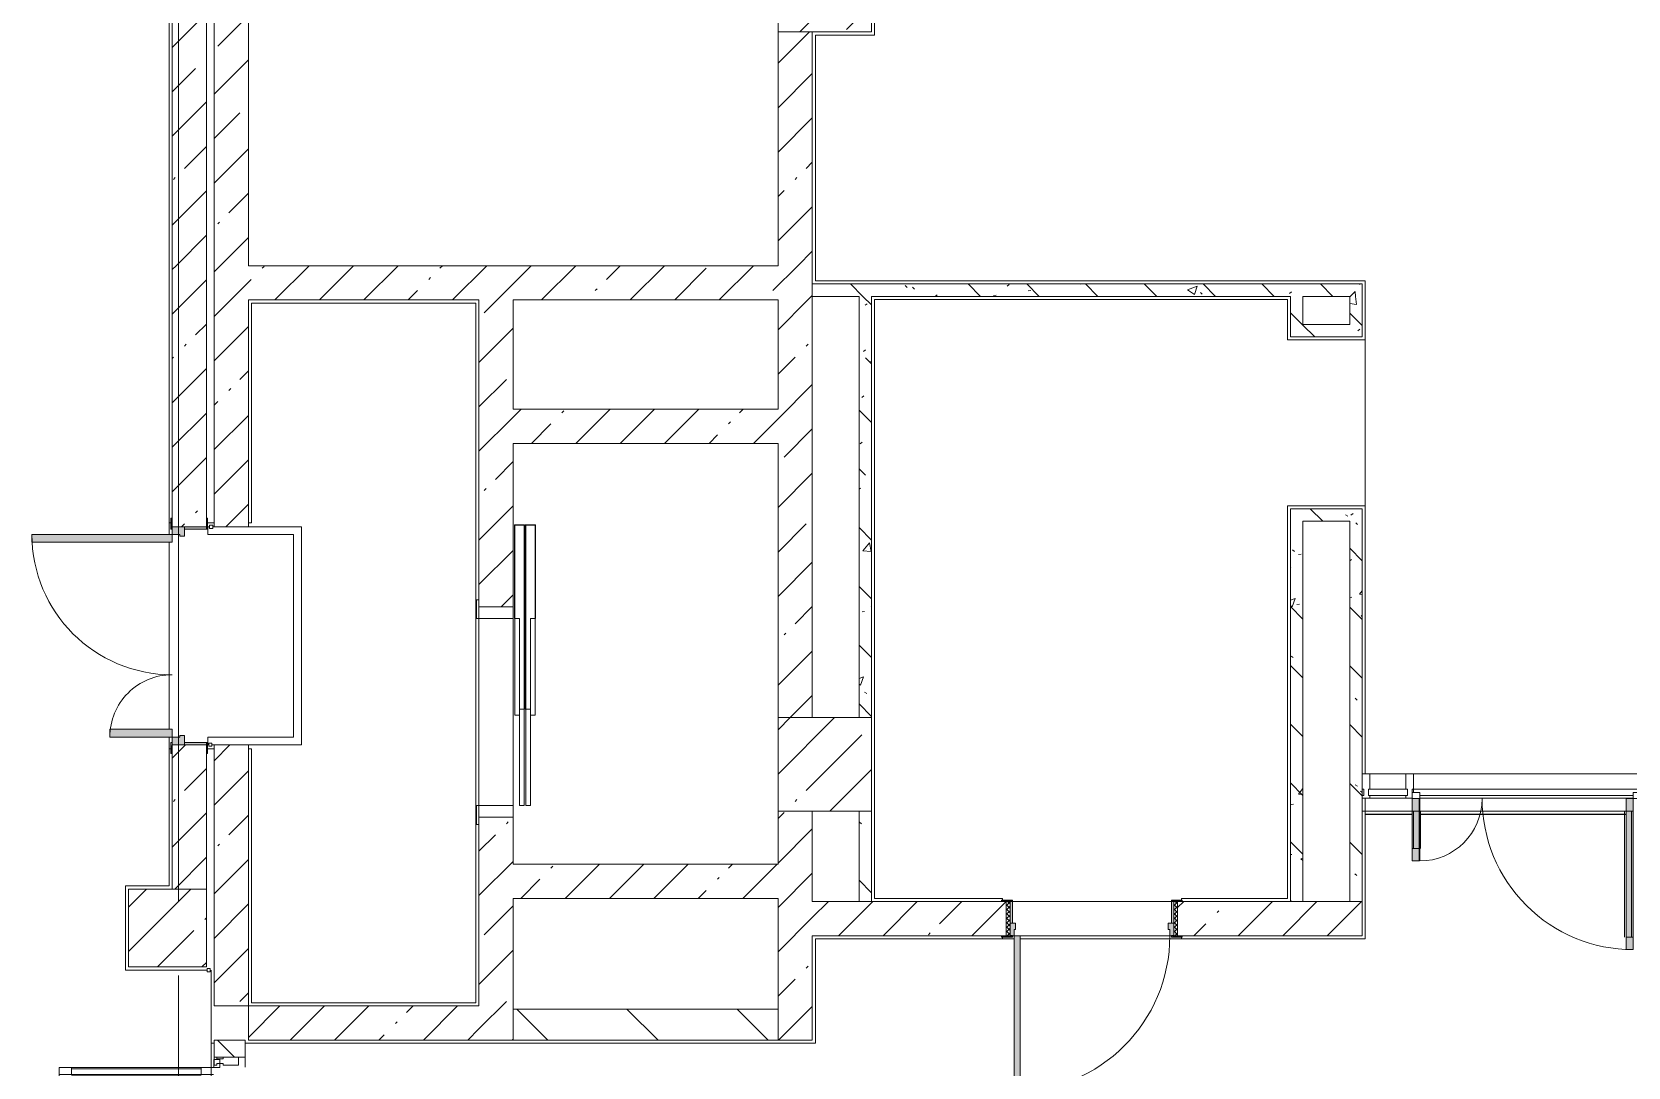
# Model space of a CAD drawing. Header units: millimetres. Extents: x 81711 to 274967, y -8553 to 29000.
# Drawn here: x 185327 to 195574, y 10057 to 16700 of the extents above; entities that cross this region are included whole.
import ezdxf

# ---------------------------------------------------------------- set-up
doc = ezdxf.new("R2010")
doc.units = ezdxf.units.MM
doc.linetypes.add('Осевая', pattern=[3175, 635, -476.25, 1587.5, -476.25])
for name, color, linetype, lineweight, true_color in [('A-DETL-GENF-2', 7, 'Continuous', 5, 0xaaaaaa), ('A-DETL-GENF-3', 7, 'Continuous', 5, 0xe2e2e2), ('A-DOOR-5', 7, 'Continuous', 5, 0xe2e2e2), ('A-DOOR-6', 7, 'Continuous', 5, 0xaaaaaa), ('A-DOOR-FRAM-3', 7, 'Continuous', 5, 0xe2e2e2), ('A-DOOR-FRAM-4', 7, 'Continuous', 5, 0xaaaaaa), ('A-FLOR-2', 7, 'Continuous', 5, 0xaaaaaa), ('I-WALL-29', 7, 'Continuous', 5, 0x787878)]:
    doc.layers.add(name, color=color, linetype=linetype, lineweight=lineweight, true_color=true_color)
for name, color, linetype, lineweight in [('A-GLAZ-CURT-2', 7, 'Continuous', 5), ('A-GLAZ-CWMG-2', 7, 'Continuous', 5), ('A-WALL', 7, 'Continuous', 9), ('A-WALL-10', 7, 'Continuous', 5), ('I-WALL-27', 7, 'Continuous', 5), ('S-COLS-1', 7, 'Continuous', 5), ('S-STRS-MBND-1', 7, 'Continuous', 5), ('Оси', 7, 'Continuous', 9), ('Оси-2', 7, 'Осевая', 9)]:
    doc.layers.add(name, color=color, linetype=linetype, lineweight=lineweight)
pattern_1 = [(45, (147956.67, 0), (-285.123, 285.123), []), (45, (148241.8, 0), (-285.123, 285.123), [504.031, -100.806, 16.764, -84.042])]
pattern_2 = [(135, (147956.67, 0), (-377.171, -377.171), [533.4, -88.9, 17.78, -88.9]), (135, (147956.67, 376.94), (-377.171, -377.171), []), (50, (147956.67, 0), (637.6445, -55.7866), [66.675, -733.425]), (355, (147956.7, 0), (-123.349, 668.699), [53.34, -586.74]), (100.451, (148009.8, -4.65), (514.299, 612.908), [56.665, -623.315]), (46.184, (147956.7, 177.8), (948.776, -147.15), [100.012, -1100.137]), (96.636, (148035.7, 165.5), (830.909, 865.997), [84.998, -934.973]), (351.184, (147956.7, 177.8), (830.918, 865.988), [80.01, -880.11]), (21, (148045.57, 133.35), (530.6506, -357.928), [66.675, -733.425]), (326, (148045.6, 133.35), (216.308, 644.6585), [53.34, -586.74]), (71.451, (148089.8, 103.5), (746.9596, 286.724), [56.665, -623.315]), (37.5, (147956.67, 0), (10.8105, 295.9426), [16.764, -562.864, 16.764, -578.866, -588.962]), (37.5, (147956.67, 0), (10.8105, 295.9426), [-1175.258, 16.764, -572.198]), (7.5, (147956.67, 0), (233.8692, 350.6318), [16.764, -322.834, 16.764, -549.529, -224.472]), (7.5, (147956.67, 0), (233.8692, 350.6318), [-905.891, 16.764, -207.708]), (327.5, (147758.43, 0), (474.5678, -20.0513), [16.764, -205.486, 16.764, -676.656, -920.115]), (327.5, (147758.43, 0), (474.5678, -20.0513), [-915.67, 16.764, -903.351]), (317.5, (147669.53, 0), (518.452, 88.9934), [16.764, -272.161, 16.764, -443.738, -653.415]), (317.5, (147669.53, 0), (518.452, 88.9934), [-749.427, 16.764, -636.651])]
pattern_3 = [(135, (147956.67, 0), (-353.5534, -353.5534), [])]

# ---------------------------------------------------------------- blocks, each defined once
blk = doc.blocks.new('BSC_Колонна _Прямоугольная - 600х600-V101-1_5_3_птичка')
at = {"layer": 'S-COLS-1'}
h = blk.add_hatch(dxfattribs=at)
h.set_pattern_fill('FP_118', color=256, style=0, pattern_type=2)
h.set_pattern_definition([(45, (-42460, -17000), (-285.123, 285.123), []), (45, (-42174.88, -17000), (-285.123, 285.123), [504.031, -100.806, 16.764, -84.042])])
h.paths.add_polyline_path([(-60, -300), (300, -300), (300, 300), (-300, 300), (-300, -300)])
for p, q in [((300, 300), (-300, 300)), ((-300, 300), (-300, -300)), ((300, -300), (300, 300)), ((-300, -300), (300, -300))]:
    blk.add_line(p, q, dxfattribs=at)
blk = doc.blocks.new('110_Дверь_СКБ_1Ст_Внутренняя1 - Д-11 1100x2100h_кладовые _все__ коридор _между помещениями блока столовой__ моечные _все_-32089417-1_5_3_птичка')
at = {"layer": 'A-DOOR-5'}
h = blk.add_hatch(color=256, dxfattribs=at)
h.paths.add_polyline_path([(522.5, 110), (512.5, 110), (512.5, 70), (502.5, 70), (502.5, 30), (537.5, 30), (537.5, 110)])
h.paths.add_polyline_path([(-497.5, 110), (-512.5, 110), (-512.5, 30), (-477.5, 30), (-477.5, 70), (-487.5, 70), (-487.5, 110)])
at = {"layer": 'A-DOOR-6'}
h = blk.add_hatch(dxfattribs=at)
h.set_pattern_fill('FP_131', color=256, style=0, pattern_type=2)
h.set_pattern_definition([(135, (1751.41, 174.685), (-14.14214, -14.14214), []), (225, (1751.41, 174.685), (14.14214, -14.14214), [])])
h.paths.add_polyline_path([(537.5, 110), (537.5, -110), (562.5, -110), (562.5, 110)])
at = {"layer": 'A-DOOR-FRAM-3'}
for points in [[(512.5, 1110), (472.5, 1110), (472.5, 110), (512.5, 110), (512.5, 1030.8)], [(-537.5, 118), (-567.5, 118), (-562.5, 110), (-497.5, 115.3), (-497.5, 118), (-517.5, 118)], [(562.5, 118), (522.5, 118), (522.5, 110), (592.5, 110), (587.5, 118)], [(-512.5, 30), (-512.5, -110), (-497.5, -110), (-497.5, 30)], [(522.5, 30), (522.5, -110), (537.5, -110), (537.5, 30)], [(-567.5, -110), (-562.5, -118), (-497.5, -118), (-497.5, -110), (-562.5, -110)], [(537.5, -110), (522.5, -115.3), (522.5, -118), (592.5, -118), (587.5, -110), (562.5, -110)]]:
    blk.add_hatch(color=256, dxfattribs=at).paths.add_polyline_path(points)
at = {"layer": 'A-DOOR-FRAM-4'}
h = blk.add_hatch(dxfattribs=at)
h.set_pattern_fill('FP_132', color=256, style=0, pattern_type=2)
h.set_pattern_definition([(45, (-371.384, 174.685), (-14.1421, 14.1421), []), (135, (-371.384, 174.685), (-14.1421, -14.1421), [])])
h.paths.add_polyline_path([(-512.5, 110), (-537.5, 110), (-537.5, -110), (-512.5, -110), (-512.5, 16)])
at = {"layer": 'A-DOOR-6'}
for p, q in [((512.5, 1110), (472.5, 1110)), ((472.5, 1110), (472.5, 110)), ((512.5, 110), (512.5, 1110)), ((472.5, 110), (512.5, 110))]:
    blk.add_line(p, q, dxfattribs=at)
blk.add_arc((512.5, 110), 1000, 90, 180, dxfattribs=at)
at = {"layer": 'A-DOOR-FRAM-4'}
for p, q in [((-497.5, 118), (-567.5, 118)), ((-567.5, 118), (-567.5, 110)), ((-567.5, 110), (-497.5, 110)), ((-512.5, 110), (-537.5, 110)), ((-537.5, 110), (-537.5, -110)), ((-487.5, 110), (-512.5, 110)), ((-512.5, 110), (-512.5, 30)), ((-512.5, -110), (-512.5, 110)), ((-497.5, 110), (-512.5, 110)), ((-512.5, 110), (-512.5, 109)), ((-512.5, 109), (-497.5, 109)), ((-497.5, 110), (-497.5, 118)), ((-497.5, 109), (-497.5, 110)), ((-487.5, 70), (-487.5, 110)), ((512.5, 110), (512.5, 70)), ((537.5, 110), (512.5, 110)), ((592.5, 118), (522.5, 118)), ((522.5, 118), (522.5, 110)), ((537.5, 110), (522.5, 110)), ((522.5, 110), (522.5, 109)), ((522.5, 110), (592.5, 110)), ((522.5, 109), (537.5, 109)), ((537.5, 30), (537.5, 110)), ((562.5, 110), (537.5, 110)), ((537.5, 110), (537.5, -110)), ((537.5, 109), (537.5, 110)), ((562.5, -110), (562.5, 110)), ((592.5, 110), (592.5, 118)), ((-512.5, 30), (-477.5, 30)), ((-497.5, 30), (-512.5, 30)), ((-512.5, 30), (-512.5, -110)), ((-497.5, -110), (-497.5, 30)), ((-477.5, 70), (-487.5, 70)), ((-477.5, 30), (-477.5, 70)), ((512.5, 70), (502.5, 70)), ((502.5, 70), (502.5, 30)), ((502.5, 30), (537.5, 30)), ((537.5, 30), (522.5, 30)), ((522.5, 30), (522.5, -110)), ((537.5, -110), (537.5, 30)), ((-497.5, -110), (-567.5, -110)), ((-567.5, -110), (-567.5, -118)), ((-567.5, -118), (-497.5, -118)), ((-537.5, -110), (-512.5, -110)), ((-512.5, -110), (-497.5, -110)), ((-497.5, -118), (-497.5, -110)), ((522.5, -110), (537.5, -110)), ((592.5, -110), (522.5, -110)), ((522.5, -110), (522.5, -118)), ((522.5, -118), (592.5, -118)), ((537.5, -110), (562.5, -110)), ((592.5, -118), (592.5, -110))]:
    blk.add_line(p, q, dxfattribs=at)
blk = doc.blocks.new('Дверь_Витражная_остекление_ - ДВН_ДАО_Главный вход_1800 в свету 5-32258809-1_5_3_птичка')
at = {"layer": 'A-DETL-GENF-2'}
for p, q in [((-993, -1013), (-993, -21)), ((-993, -21), (-993, -1013)), ((-993, -100), (-948, -100)), ((-983, -933), (-983, -100)), ((-948, -1013), (-948, -21)), ((-948, -1013), (-948, -21)), ((-939, -933), (-939, -100)), ((989, -933), (989, -100)), ((998, -1013), (998, -20)), ((998, -20), (998, -1013)), ((1043, -100), (998, -100)), ((1033, -933), (1033, -100)), ((1043, -1013), (1043, -20)), ((1043, -1013), (1043, -20)), ((-993, -933), (-948, -933)), ((-993, -1013), (-948, -1013)), ((-993, -1013), (-948, -1013)), ((1043, -933), (998, -933)), ((1043, -1013), (998, -1013)), ((998, -1013), (1043, -1013))]:
    blk.add_line(p, q, dxfattribs=at)
at = {"layer": 'A-DOOR-6'}
for p, q in [((-1043, 20), (-993, 20)), ((-1043, -20), (-1043, 20)), ((-993, 20), (-993, -20)), ((993, 20), (1043, 20)), ((993, -20), (993, 20)), ((1043, 20), (1043, -20)), ((-993, -20), (-1043, -20)), ((-993, -1013), (-993, -21)), ((1043, -20), (993, -20)), ((993, -1013), (993, -21))]:
    blk.add_line(p, q, dxfattribs=at)
for centre, start, end in [((-993, -20), 270, 0), ((993, -20), 180, 270)]:
    blk.add_arc(centre, 993, start, end, dxfattribs=at)
blk = doc.blocks.new('110_Дверь_СКБ_2Ст - Д-2 1450x2100h_Лестничная клетка EIS60-31891763-1_5_3_птичка')
at = {"layer": 'A-DOOR-5'}
for points in [[(612.5, 1010), (612.5, 110), (662.5, 110), (662.5, 1010)], [(-637.5, 110), (-587.5, 110), (-587.5, 510), (-637.5, 510), (-637.5, 130)], [(697.5, -110), (712.5, -110), (712.5, 30), (697.5, 30)]]:
    blk.add_hatch(color=256, dxfattribs=at).paths.add_polyline_path(points)
h = blk.add_hatch(color=256, dxfattribs=at)
h.paths.add_polyline_path([(-687.5, 110), (-687.5, 30), (-627.5, 30), (-627.5, 60), (-637.5, 60), (-637.5, 110), (-657.8, 110)])
h.paths.add_polyline_path([(652.5, 60), (652.5, 30), (712.5, 30), (712.5, 110), (662.5, 110), (662.5, 60)])
at = {"layer": 'A-DOOR-FRAM-3'}
for points in [[(-742.5, 118), (-742.5, 110), (-672.5, 115.4), (-672.5, 118), (-712.5, 118)], [(697.5, 110), (767.5, 110), (767.5, 118), (697.5, 118)], [(-687.5, -110), (-672.5, -110), (-672.5, 30), (-687.5, 30)], [(-742.5, -118), (-672.5, -118), (-672.5, -110), (-742.5, -110)], [(697.5, -110), (697.5, -118), (767.5, -118), (767.5, -110), (712.5, -110)]]:
    blk.add_hatch(color=256, dxfattribs=at).paths.add_polyline_path(points)
at = {"layer": 'A-DOOR-6'}
for p, q in [((662.5, 1010), (612.5, 1010)), ((612.5, 1010), (612.5, 110)), ((662.5, 110), (662.5, 1010)), ((-637.5, 510), (-637.5, 110)), ((-587.5, 510), (-637.5, 510)), ((-587.5, 110), (-587.5, 510)), ((-637.5, 110), (-587.5, 110)), ((612.5, 110), (662.5, 110))]:
    blk.add_line(p, q, dxfattribs=at)
for centre, radius, start, end in [((662.5, 110), 900, 90, 180), ((-637.5, 110), 400, 360, 90)]:
    blk.add_arc(centre, radius, start, end, dxfattribs=at)
at = {"layer": 'A-DOOR-FRAM-4'}
for p, q in [((-672.5, 118), (-742.5, 118)), ((-742.5, 118), (-742.5, 110)), ((-742.5, 110), (-672.5, 110)), ((-637.5, 110), (-687.5, 110)), ((-687.5, 110), (-687.5, 30)), ((-672.5, 110), (-672.5, 118)), ((-637.5, 60), (-637.5, 110)), ((662.5, 110), (662.5, 60)), ((712.5, 110), (662.5, 110)), ((767.5, 118), (697.5, 118)), ((697.5, 118), (697.5, 110)), ((697.5, 110), (767.5, 110)), ((712.5, 30), (712.5, 110)), ((767.5, 110), (767.5, 118)), ((-687.5, 30), (-627.5, 30)), ((-672.5, 30), (-687.5, 30)), ((-687.5, 30), (-687.5, -110)), ((-672.5, -110), (-672.5, 30)), ((-627.5, 60), (-637.5, 60)), ((-627.5, 30), (-627.5, 60)), ((662.5, 60), (652.5, 60)), ((652.5, 60), (652.5, 30)), ((652.5, 30), (712.5, 30)), ((712.5, 30), (697.5, 30)), ((697.5, 30), (697.5, -110)), ((712.5, -110), (712.5, 30)), ((-672.5, -110), (-742.5, -110)), ((-742.5, -110), (-742.5, -118)), ((-742.5, -118), (-672.5, -118)), ((-687.5, -110), (-672.5, -110)), ((-672.5, -118), (-672.5, -110)), ((697.5, -110), (712.5, -110)), ((767.5, -110), (697.5, -110)), ((697.5, -110), (697.5, -118)), ((697.5, -118), (767.5, -118)), ((767.5, -118), (767.5, -110))]:
    blk.add_line(p, q, dxfattribs=at)
blk = doc.blocks.new('BSC_Колонна _Прямоугольная - 500х500-V201-1_5_3_птичка')
at = {"layer": 'S-COLS-1'}
h = blk.add_hatch(dxfattribs=at)
h.set_pattern_fill('FP_187', color=256, style=0, pattern_type=2)
h.set_pattern_definition([(45, (-38240, -10950), (-285.123, 285.123), []), (45, (-37954.88, -10950), (-285.123, 285.123), [504.031, -100.806, 16.764, -84.042])])
h.paths.add_polyline_path([(-250, -250), (250, -250), (250, 250), (-250, 250), (-250, -70)])
for p, q in [((250, 250), (-250, 250)), ((-250, 250), (-250, -250)), ((250, -250), (250, 250)), ((-250, -250), (250, -250))]:
    blk.add_line(p, q, dxfattribs=at)
blk = doc.blocks.new('DOR_Дверь лифта - 1350х2050h-V207-1_5_3_птичка')
at = {"layer": 'A-DOOR-6'}
for p, q in [((-600, 125), (-720, 125)), ((-720, 125), (-720, 110)), ((-720, 110), (-600, 110)), ((-675, 110), (-675, -110)), ((-600, 110), (-675, 110)), ((-600, 110), (-600, 125)), ((600, 110), (-600, 110)), ((-600, 110), (-600, -110)), ((720, 125), (600, 125)), ((600, 125), (600, 110)), ((600, -110), (600, 110)), ((675, 110), (600, 110)), ((600, 110), (720, 110)), ((675, -110), (675, 110)), ((720, 110), (720, 125)), ((-675, -110), (-600, -110)), ((-600, -110), (600, -110)), ((-600, -150), (-600, -180)), ((20, -150), (-600, -150)), ((-600, -180), (20, -180)), ((-600, -190), (-600, -220)), ((20, -190), (-600, -190)), ((-20, -120), (-20, -150)), ((600, -120), (-20, -120)), ((-20, -150), (600, -150)), ((20, -180), (20, -150)), ((20, -220), (20, -190)), ((600, -110), (675, -110)), ((600, -150), (600, -120)), ((-600, -220), (20, -220)), ((-20, -220), (-20, -250)), ((600, -220), (-20, -220)), ((-20, -250), (600, -250)), ((600, -250), (600, -220))]:
    blk.add_line(p, q, dxfattribs=at)
at = {"layer": 'A-DOOR-FRAM-4'}
for p, q in [((1200, -180), (20, -180)), ((20, -180), (20, -183)), ((20, -183), (1203, -183)), ((1203, -187), (20, -187)), ((20, -187), (20, -190)), ((20, -190), (1200, -190)), ((600, -117), (600, -120)), ((1203, -117), (600, -117)), ((600, -120), (1200, -120)), ((1200, -120), (1200, -180)), ((1200, -190), (1200, -250)), ((1203, -183), (1203, -117)), ((1203, -253), (1203, -187)), ((600, -250), (600, -253)), ((1200, -250), (600, -250)), ((600, -253), (1203, -253))]:
    blk.add_line(p, q, dxfattribs=at)
blk = doc.blocks.new('Прямоугольный импост - Импост структурный с накладкой - 160мм Темный-32469899-1_5_3_птичка')
at = {"layer": 'A-GLAZ-CWMG-2'}
for p, q in [((0, 17), (-50, 17)), ((-50, 17), (-50, 0)), ((-50, 0), (-40, 0)), ((-40, 0), (-40, -40)), ((-10, -40), (-10, 0)), ((-10, 0), (0, 0)), ((0, 0), (0, 17)), ((-40, -40), (-50, -40)), ((-50, -40), (-50, -140)), ((0, -40), (-10, -40)), ((0, -140), (0, -40)), ((-50, -140), (0, -140))]:
    blk.add_line(p, q, dxfattribs=at)
blk = doc.blocks.new('Прямоугольный импост - Импост структурный с накладкой - 160мм Темный-32467808-1_5_3_птичка')
at = {"layer": 'A-GLAZ-CWMG-2'}
for p, q in [((-50, 40), (-50, 140)), ((-50, 140), (0, 140)), ((0, 140), (0, 40)), ((-40, 40), (-50, 40)), ((-50, -17), (-50, 0)), ((-50, 0), (-40, 0)), ((-40, 0), (-40, 40)), ((-10, 40), (-10, 0)), ((0, 40), (-10, 40)), ((-10, 0), (0, 0)), ((0, 0), (0, -17)), ((0, -17), (-50, -17))]:
    blk.add_line(p, q, dxfattribs=at)
blk = doc.blocks.new('Системная панель - Стекло - 40мм-32785804-1_5_3_птичка')
at = {"layer": 'A-GLAZ-CURT-2'}
for p, q in [((125, 0), (-125, 0)), ((-125, 0), (-125, -40)), ((125, -40), (125, 0)), ((-125, -40), (125, -40))]:
    blk.add_line(p, q, dxfattribs=at)
blk = doc.blocks.new('Дверь_Витражная_остекление_ - В-9-32786634-1_5_3_птичка')
at = {"layer": 'A-DETL-GENF-3'}
for points in [[(-639.5, 989), (-684.5, 989), (-684.5, 20), (-639.5, 20), (-639.5, 920)], [(689.5, 420), (689.5, 20), (734.5, 20), (734.5, 420)]]:
    blk.add_hatch(color=256, dxfattribs=at).paths.add_polyline_path(points)
at = {"layer": 'A-DETL-GENF-2'}
for p, q in [((-684.5, 989), (-639.5, 989)), ((-684.5, 989), (-684.5, 20)), ((-639.5, 989), (-684.5, 989)), ((-684.5, 989), (-684.5, 20)), ((-639.5, 989), (-639.5, 20)), ((-639.5, 20), (-639.5, 989)), ((-684.5, 909), (-639.5, 909)), ((-674.5, 909), (-674.5, 100)), ((-630.5, 909), (-630.5, 100)), ((734.5, 420), (689.5, 420)), ((689.5, 420), (689.5, 20)), ((734.5, 420), (689.5, 420)), ((689.5, 420), (689.5, 20)), ((734.5, 420), (734.5, 20)), ((734.5, 20), (734.5, 420)), ((680.5, 340), (680.5, 100)), ((734.5, 340), (689.5, 340)), ((724.5, 340), (724.5, 100)), ((-684.5, 100), (-639.5, 100)), ((-639.5, 20), (-684.5, 20)), ((-684.5, 20), (-639.5, 20)), ((734.5, 100), (689.5, 100))]:
    blk.add_line(p, q, dxfattribs=at)
at = {"layer": 'A-DOOR-6'}
for p, q in [((-684.5, 989), (-684.5, 20)), ((684.5, 420), (684.5, 20)), ((-684.5, 20), (-734.5, 20)), ((-734.5, 20), (-734.5, -20)), ((-684.5, -20), (-684.5, 20)), ((734.5, 20), (684.5, 20)), ((684.5, 20), (684.5, -20)), ((734.5, -20), (734.5, 20)), ((-734.5, -20), (-684.5, -20)), ((684.5, -20), (734.5, -20))]:
    blk.add_line(p, q, dxfattribs=at)
for centre, radius, start, end in [((-684.5, 20), 969, 360, 90), ((684.5, 20), 400, 90, 180)]:
    blk.add_arc(centre, radius, start, end, dxfattribs=at)
blk = doc.blocks.new('Прямоугольный импост - Импост структурный с накладкой - 160мм Темный-32786259-1_5_3_птичка')
at = {"layer": 'A-GLAZ-CWMG-2'}
for p, q in [((46240, 11940), (47689, 11940)), ((46240, 11820), (46240, 11840)), ((46240, 11840), (47689, 11840)), ((46280, 11800), (47649, 11800)), ((47689, 11840), (47689, 11820)), ((46280, 11783), (47649, 11783))]:
    blk.add_line(p, q, dxfattribs=at)
blk = doc.blocks.new('Прямоугольный импост - Импост структурный с накладкой - 160мм Темный-32785802-1_5_3_птичка')
at = {"layer": 'A-GLAZ-CWMG-2'}
for p, q in [((45960, 11940), (46190, 11940)), ((45960, 11783), (46190, 11783))]:
    blk.add_line(p, q, dxfattribs=at)
blk = doc.blocks.new('Прямоугольный импост - Импост структурный с накладкой - 160мм Темный-V224-1_5_3_птичка')
at = {"layer": 'A-GLAZ-CWMG-2'}
for p, q in [((-25, 40), (-25, 140)), ((-25, 140), (25, 140)), ((25, 140), (25, 40)), ((-15, 40), (-25, 40)), ((-15, 20), (-15, 40)), ((15, 40), (15, 0)), ((25, 40), (15, 40)), ((15, 0), (25, 0)), ((25, 0), (25, -17)), ((25, -17), (-15, -17))]:
    blk.add_line(p, q, dxfattribs=at)

msp = doc.modelspace()

# ---------------------------------------------------------------- hatches: boundary and pattern name
at = {"layer": 'I-WALL-27'}
h = msp.add_hatch(dxfattribs=at)
h.set_pattern_fill('FP_74', color=256, style=0, pattern_type=2)
h.set_pattern_definition(pattern_1)
h.paths.add_polyline_path([(186446.7, 15200), (186446.7, 21575.3), (186226.7, 21575.3), (186226.7, 15200)])
h.paths.add_polyline_path([(186226.7, 22975.3), (186446.7, 22975.3), (186446.7, 23400), (186226.7, 23400), (186226.7, 23004)])
h = msp.add_hatch(dxfattribs=at)
h.set_pattern_fill('FP_74', color=256, style=0, pattern_type=2)
h.set_pattern_definition(pattern_1)
h.paths.add_polyline_path([(186716.7, 10450), (186714.6, 12125), (186496.7, 12125), (186496.7, 10450)])
h.paths.add_polyline_path([(186496.7, 13525), (186716.7, 13525), (186716.7, 21575.3), (186496.7, 21575.3), (186496.7, 15593.2)])
h.paths.add_polyline_path([(186716.7, 22975.3), (186716.7, 23420.3), (186496.7, 23420.3), (186496.7, 22975.3), (186666.7, 22975.3)])
h = msp.add_hatch(dxfattribs=at)
h.set_pattern_fill('FP_74', color=256, style=0, pattern_type=2)
h.set_pattern_definition(pattern_1)
h.paths.add_polyline_path([(190116.7, 15200), (190336.7, 15200), (190336.7, 16700), (190116.7, 16700), (190116.7, 15593.2)])
h = msp.add_hatch(dxfattribs=at)
h.set_pattern_fill('FP_74', color=256, style=0, pattern_type=2)
h.set_pattern_definition(pattern_1)
h.paths.add_polyline_path([(186392.8, 11200), (186446.7, 11200), (186446.7, 12125), (186226.7, 12125), (186226.7, 11200)])
h.paths.add_polyline_path([(186446.7, 13525), (186446.7, 15200), (186226.7, 15200), (186226.7, 13525), (186306.7, 13525)])
h = msp.add_hatch(dxfattribs=at)
h.set_pattern_fill('FP_74', color=256, style=0, pattern_type=2)
h.set_pattern_definition(pattern_1)
h.paths.add_polyline_path([(186716.7, 14980), (190336.7, 14980), (190336.7, 15200), (186716.7, 15200)])
h = msp.add_hatch(dxfattribs=at)
h.set_pattern_fill('FP_74', color=256, style=0, pattern_type=2)
h.set_pattern_definition(pattern_1)
h.paths.add_polyline_path([(188416.7, 14280), (188416.7, 14980), (188196.7, 14979.6), (188196.7, 14280)])
h = msp.add_hatch(dxfattribs=at)
h.set_pattern_fill('FP_74', color=256, style=0, pattern_type=2)
h.set_pattern_definition(pattern_1)
h.paths.add_polyline_path([(190336.7, 12300), (190336.7, 14980), (190116.7, 14980), (190116.7, 12300)])
h = msp.add_hatch(dxfattribs=at)
h.set_pattern_fill('FP_74', color=256, style=0, pattern_type=2)
h.set_pattern_definition(pattern_1)
h.paths.add_polyline_path([(188196.7, 10230), (188416.7, 10230), (188416.7, 11660), (188196.7, 11660), (188196.7, 10430)])
h.paths.add_polyline_path([(188196.7, 13010), (188416.7, 13010), (188416.7, 14280), (188196.7, 14280), (188196.7, 13293.6)])
h = msp.add_hatch(dxfattribs=at)
h.set_pattern_fill('FP_74', color=256, style=0, pattern_type=2)
h.set_pattern_definition(pattern_1)
h.paths.add_polyline_path([(189620.7, 14060), (190116.7, 14060), (190116.7, 14280), (188416.7, 14280), (188416.7, 14060), (188868.2, 14060)])
h = msp.add_hatch(dxfattribs=at)
h.set_pattern_fill('FP_74', color=256, style=0, pattern_type=2)
h.set_pattern_definition(pattern_1)
h.paths.add_polyline_path([(190116.7, 10230), (190336.7, 10230), (190336.7, 11700), (190116.7, 11700), (190116.7, 10430)])
h = msp.add_hatch(dxfattribs=at)
h.set_pattern_fill('FP_74', color=256, style=0, pattern_type=2)
h.set_pattern_definition(pattern_1)
h.paths.add_polyline_path([(190116.7, 11140), (190116.7, 11360), (188416.7, 11360), (188416.7, 11140), (189620.7, 11140)])
h = msp.add_hatch(dxfattribs=at)
h.set_pattern_fill('FP_74', color=256, style=0, pattern_type=2)
h.set_pattern_definition(pattern_1)
h.paths.add_polyline_path([(190336.7, 10900), (191581.7, 10900), (191581.7, 11120), (190336.7, 11120), (190336.7, 10994)])
h.paths.add_polyline_path([(193339.5, 10900), (193866.7, 10900), (193866.7, 11120), (192681.7, 11120), (192681.7, 10900), (192711.7, 10900)])
h = msp.add_hatch(dxfattribs=at)
h.set_pattern_fill('FP_74', color=256, style=0, pattern_type=2)
h.set_pattern_definition(pattern_1)
h.paths.add_polyline_path([(186716.7, 10230), (188196.7, 10230), (188196.7, 10450), (186716.7, 10450)])
h = msp.add_hatch(dxfattribs=at)
h.set_pattern_fill('FP_104', color=256, style=0, pattern_type=2)
h.set_pattern_definition(pattern_3)
h.paths.add_polyline_path([(190116.7, 10230), (190116.7, 10430), (188416.7, 10430), (188416.7, 10230), (189620.7, 10230)])
h = msp.add_hatch(dxfattribs=at)
h.set_pattern_fill('FP_104', color=256, style=0, pattern_type=2)
h.set_pattern_definition(pattern_3)
h.paths.add_polyline_path([(186696.7, 7900), (186696.7, 7990), (186496.7, 7990), (186496.7, 7900)])
h.paths.add_polyline_path([(186496.7, 10120), (186696.7, 10120), (186696.7, 10230), (186496.7, 10230), (186496.7, 10210)])
at = {"layer": 'I-WALL-29'}
h = msp.add_hatch(dxfattribs=at)
h.set_pattern_fill('FP_103', color=256, style=0, pattern_type=2)
h.set_pattern_definition(pattern_2)
h.paths.add_polyline_path([(193406.7, 15002.5), (193866.7, 15002.5), (193861.2, 15082.5), (190336.7, 15082.5), (190336.7, 15002.5), (193386.7, 15002.5)])
h = msp.add_hatch(dxfattribs=at)
h.set_pattern_fill('FP_103', color=256, style=0, pattern_type=2)
h.set_pattern_definition(pattern_2)
h.paths.add_polyline_path([(190716.7, 11120), (190716.7, 11700), (190636.7, 11700), (190636.7, 11120)])
h.paths.add_polyline_path([(190716.7, 12300), (190716.7, 15002.5), (190636.7, 15002.5), (190636.7, 12300)])
h = msp.add_hatch(dxfattribs=at)
h.set_pattern_fill('FP_103', color=256, style=0, pattern_type=2)
h.set_pattern_definition(pattern_2)
h.paths.add_polyline_path([(193470.6, 14742.5), (193486.7, 14742.5), (193486.7, 15002.5), (193406.7, 15002.5), (193406.7, 14742.5), (193451.2, 14742.5)])
h = msp.add_hatch(dxfattribs=at)
h.set_pattern_fill('FP_103', color=256, style=0, pattern_type=2)
h.set_pattern_definition(pattern_2)
h.paths.add_polyline_path([(193866.7, 14822.5), (193866.7, 15002.5), (193786.7, 15002.5), (193786.7, 14822.5)])
h = msp.add_hatch(dxfattribs=at)
h.set_pattern_fill('FP_103', color=256, style=0, pattern_type=2)
h.set_pattern_definition(pattern_2)
h.paths.add_polyline_path([(193866.7, 14742.5), (193866.7, 14822.5), (193486.7, 14818.9), (193486.8, 14742.5)])
h = msp.add_hatch(dxfattribs=at)
h.set_pattern_fill('FP_103', color=256, style=0, pattern_type=2)
h.set_pattern_definition(pattern_2)
h.paths.add_polyline_path([(193406.7, 13560), (193786.7, 13560), (193786.7, 13640), (193406.7, 13640)])
h = msp.add_hatch(dxfattribs=at)
h.set_pattern_fill('FP_103', color=256, style=0, pattern_type=2)
h.set_pattern_definition(pattern_2)
h.paths.add_polyline_path([(193866.7, 11120), (193866.7, 13640), (193786.7, 13640), (193786.7, 11120)])
h = msp.add_hatch(dxfattribs=at)
h.set_pattern_fill('FP_103', color=256, style=0, pattern_type=2)
h.set_pattern_definition(pattern_2)
h.paths.add_polyline_path([(193486.7, 11120), (193486.7, 13560), (193406.7, 13560), (193406.7, 11120)])
at = {"layer": 'S-COLS-1'}
h = msp.add_hatch(dxfattribs=at)
h.set_pattern_fill('FP_74', color=256, style=0, pattern_type=2)
h.set_pattern_definition(pattern_1)
h.paths.add_polyline_path([(190716.7, 11700), (190716.7, 12300), (190116.7, 12300), (190116.7, 11700), (190636.7, 11700)])

# ---------------------------------------------------------------- linework, layer by layer
at = {"layer": 'A-FLOR-2'}
for p, q in [((186206.7, 13475), (186206.7, 21550.3)), ((190736.7, 17900), (190736.7, 16680)), ((190736.7, 16680), (190356.7, 16680)), ((190356.7, 16680), (190356.7, 15102.5)), ((190356.7, 15102.5), (193886.7, 15102.5)), ((193886.7, 15102.5), (193886.7, 11940)), ((190736.7, 14982.5), (190736.7, 11140)), ((193386.7, 14982.5), (190736.7, 14982.5)), ((193386.7, 14723.6), (193386.7, 14982.5)), ((188176.7, 14960), (186736.7, 14960)), ((186736.7, 14960), (186736.7, 13550)), ((188176.7, 10470), (188176.7, 14960)), ((193886.7, 14723.6), (193386.7, 14723.6)), ((193386.7, 11140), (193386.7, 13660)), ((193386.7, 13660), (193886.7, 13660)), ((186218.7, 13550), (186206.7, 13550)), ((186496.7, 13550), (186454.7, 13550)), ((186736.7, 13550), (186716.7, 13550)), ((186206.7, 13425), (186206.7, 12225)), ((186467.2, 13525), (186456.7, 13525)), ((186456.7, 13525), (186456.7, 13475)), ((186456.7, 13475), (187006.7, 13475)), ((186496.7, 13525), (186487.2, 13525)), ((187056.7, 13525), (186716.7, 13525)), ((187006.7, 13475), (187006.7, 12175)), ((187056.7, 12125), (187056.7, 13525)), ((186206.7, 11220), (186206.7, 12175)), ((186206.7, 12100), (186218.7, 12100)), ((186454.7, 12100), (186496.7, 12100)), ((187006.7, 12175), (186456.7, 12175)), ((186456.7, 12175), (186456.7, 12125)), ((186482.2, 12125), (186496.7, 12125)), ((186716.7, 12125), (187056.7, 12125)), ((186716.7, 12100), (186736.7, 12100)), ((186736.7, 12100), (186736.7, 10470)), ((193886.7, 11783), (193886.7, 11679)), ((194186.7, 11680), (193886.7, 11680)), ((193886.7, 11680), (193886.7, 10880)), ((193886.7, 11679), (194186.7, 11679)), ((195560.7, 11680), (194231.7, 11680)), ((194231.7, 11679), (195560.7, 11679)), ((185926.7, 10680), (185926.7, 11220)), ((185926.7, 11220), (186206.7, 11220)), ((190736.7, 11140), (191556.7, 11140)), ((191556.7, 11140), (191556.7, 11128)), ((192706.7, 11128), (192706.7, 11140)), ((192706.7, 11140), (193386.7, 11140)), ((191631.7, 10880), (190356.7, 10880)), ((190356.7, 10880), (190356.7, 10210)), ((191556.7, 10892), (191556.7, 10880)), ((191556.7, 10880), (191631.7, 10880)), ((191671.7, 10880), (192706.7, 10880)), ((193886.7, 10880), (191671.7, 10880)), ((192706.7, 10880), (192706.7, 10892)), ((186451.2, 10680), (185926.7, 10680)), ((186476.7, 7920), (186476.7, 10680)), ((186736.7, 10470), (188176.7, 10470)), ((186496.7, 10210), (186476.7, 10210)), ((190356.7, 10210), (186696.7, 10210))]:
    msp.add_line(p, q, dxfattribs=at)
at = {"layer": 'A-WALL'}
for p, q in [((190636.7, 11120), (190716.7, 11120)), ((193406.7, 11120), (193486.7, 11120)), ((193786.7, 11120), (193866.7, 11120)), ((188416.7, 10430), (188416.7, 10230)), ((190116.7, 10230), (190116.7, 10430))]:
    msp.add_line(p, q, dxfattribs=at)
at = {"layer": 'A-WALL-10'}
for p, q in [((186467.2, 13534), (186467.2, 13514)), ((186487.2, 13534), (186467.2, 13534)), ((186487.2, 13514), (186487.2, 13534)), ((186467.2, 13514), (186487.2, 13514)), ((186482.2, 12136), (186462.2, 12136)), ((186462.2, 12136), (186462.2, 12116)), ((186462.2, 12116), (186482.2, 12116)), ((186482.2, 12116), (186482.2, 12136)), ((186451.2, 10689), (186451.2, 10669)), ((186471.2, 10689), (186451.2, 10689)), ((186451.2, 10669), (186471.2, 10669)), ((186471.2, 10669), (186471.2, 10689))]:
    msp.add_line(p, q, dxfattribs=at)
at = {"layer": 'I-WALL-27'}
for p, q in [((186226.7, 21575.3), (186226.7, 13580)), ((186446.7, 13580), (186446.7, 21575.3)), ((186496.7, 21520.3), (186496.7, 13525)), ((186716.7, 15200), (186716.7, 21520.3)), ((190116.7, 16700), (190116.7, 15200)), ((190336.7, 12300), (190336.7, 16700)), ((190116.7, 15200), (186716.7, 15200)), ((193866.7, 15082.5), (190336.7, 15082.5)), ((190336.7, 15082.5), (190336.7, 15002.5)), ((193866.7, 14742.5), (193866.7, 15082.5)), ((186716.7, 13525), (186716.7, 14980)), ((186716.7, 14980), (188196.7, 14980)), ((188196.7, 14980), (188196.7, 13010)), ((188416.7, 14980), (190116.7, 14980)), ((188416.7, 14280), (188416.7, 14980)), ((190116.7, 14980), (190116.7, 14280)), ((190336.7, 15002.5), (190636.7, 15002.5)), ((190636.7, 15002.5), (190636.7, 12300)), ((190716.7, 15002.5), (193406.7, 15002.5)), ((190716.7, 12300), (190716.7, 15002.5)), ((193406.7, 15002.5), (193406.7, 14742.5)), ((193486.7, 15002.5), (193786.7, 15002.5)), ((193486.7, 14822.5), (193486.7, 15002.5)), ((193786.7, 15002.5), (193786.7, 14822.5)), ((193786.7, 14822.5), (193486.7, 14822.5)), ((193406.7, 14742.5), (193866.7, 14742.5)), ((190116.7, 14280), (188416.7, 14280)), ((188416.7, 13010), (188416.7, 14060)), ((188416.7, 14060), (190116.7, 14060)), ((190116.7, 14060), (190116.7, 12300)), ((193866.7, 13640), (193406.7, 13640)), ((193406.7, 13640), (193406.7, 11120)), ((193866.7, 10900), (193866.7, 13640)), ((193486.7, 13560), (193786.7, 13560)), ((193486.7, 11120), (193486.7, 13560)), ((193786.7, 13560), (193786.7, 11120)), ((186496.7, 13525), (186716.7, 13525)), ((188196.7, 13010), (188416.7, 13010)), ((190116.7, 12300), (190336.7, 12300)), ((190636.7, 12300), (190716.7, 12300)), ((186716.7, 12125), (186496.7, 12125)), ((186496.7, 12125), (186496.7, 10450)), ((186716.7, 12125), (186716.7, 10230)), ((186226.7, 12070), (186226.7, 11200)), ((186446.7, 11200), (186446.7, 12070)), ((190116.7, 11700), (190116.7, 11360)), ((190336.7, 11700), (190116.7, 11700)), ((190336.7, 11120), (190336.7, 11700)), ((190636.7, 11700), (190636.7, 11120)), ((190716.7, 11700), (190636.7, 11700)), ((190716.7, 11120), (190716.7, 11700)), ((194186.7, 11700), (193866.7, 11700)), ((195560.7, 11700), (194231.7, 11700)), ((188196.7, 11660), (188196.7, 10450)), ((188416.7, 11660), (188196.7, 11660)), ((188416.7, 11360), (188416.7, 11660)), ((190116.7, 11360), (188416.7, 11360)), ((188416.7, 11140), (190116.7, 11140)), ((188416.7, 10430), (188416.7, 11140)), ((190116.7, 11140), (190116.7, 10430)), ((190636.7, 11120), (190336.7, 11120)), ((191551.7, 11120), (190716.7, 11120)), ((191621.7, 11120), (192641.7, 11120)), ((193406.7, 11120), (192711.7, 11120)), ((193786.7, 11120), (193486.7, 11120)), ((190336.7, 10230), (190336.7, 10900)), ((190336.7, 10900), (191551.7, 10900)), ((192631.7, 10900), (191671.7, 10900)), ((192711.7, 10900), (193866.7, 10900)), ((186496.7, 10450), (186716.7, 10450)), ((188196.7, 10450), (186716.7, 10450)), ((190116.7, 10430), (188416.7, 10430)), ((186696.7, 10230), (186496.7, 10230)), ((186496.7, 10230), (186496.7, 10120)), ((186696.7, 10057.4), (186696.7, 10230)), ((186716.7, 10230), (190336.7, 10230)), ((186496.7, 10120), (186696.7, 10120))]:
    msp.add_line(p, q, dxfattribs=at)
at = {"layer": 'S-COLS-1'}
for p, q in [((190636.7, 12300), (190116.7, 12300)), ((190116.7, 12300), (190116.7, 11700)), ((190716.7, 12300), (190636.7, 12300)), ((190716.7, 11700), (190716.7, 12300)), ((190116.7, 11700), (190636.7, 11700)), ((190636.7, 11700), (190716.7, 11700))]:
    msp.add_line(p, q, dxfattribs=at)
at = {"layer": 'S-STRS-MBND-1'}
for p, q in [((186716.7, 16700), (186716.7, 15200)), ((190116.7, 15200), (190116.7, 16700)), ((186716.7, 15200), (190116.7, 15200))]:
    msp.add_line(p, q, dxfattribs=at)
at = {"layer": 'Оси'}
msp.add_line((186266.7, 11299.7), (186266.7, 23799.7), dxfattribs=at)
at = {"layer": 'Оси-2'}
msp.add_line((186266.7, 7947.2), (186266.7, 11299.7), dxfattribs=at)

# ---------------------------------------------------------------- block references
at = {"layer": 'A-DOOR-6'}
for name, p, rotation in [('110_Дверь_СКБ_2Ст - Д-2 1450x2100h_Лестничная клетка EIS60-31891763-1_5_3_птичка', (186336.7, 12812.5), 89.99999999999991), ('DOR_Дверь лифта - 1350х2050h-V207-1_5_3_птичка', (188306.7, 12335), 90), ('Дверь_Витражная_остекление_ - В-9-32786634-1_5_3_птичка', (194921.2, 11800), 180), ('110_Дверь_СКБ_1Ст_Внутренняя1 - Д-11 1100x2100h_кладовые _все__ коридор _между помещениями блока столовой__ моечные _все_-32089417-1_5_3_птичка', (192144.2, 11010), 180), ('Дверь_Витражная_остекление_ - ДВН_ДАО_Главный вход_1800 в свету 5-32258809-1_5_3_птичка', (186513.7, 9062.5), 269.9999999999999)]:
    msp.add_blockref(name, p, dxfattribs=dict(at, rotation=rotation))
at = {"layer": 'A-GLAZ-CURT-2', "rotation": 180}
msp.add_blockref('Системная панель - Стекло - 40мм-32785804-1_5_3_птичка', (194031.7, 11800), dxfattribs=at)
at = {"layer": 'A-GLAZ-CWMG-2', "extrusion": (0, 0, -1)}
for name, p in [('Прямоугольный импост - Импост структурный с накладкой - 160мм Темный-32467808-1_5_3_птичка', (-193866.7, 11800)), ('Прямоугольный импост - Импост структурный с накладкой - 160мм Темный-V224-1_5_3_птичка', (-194171.7, 11800))]:
    msp.add_blockref(name, p, dxfattribs=at)
at = {"layer": 'A-GLAZ-CWMG-2'}
for name in ['Прямоугольный импост - Импост структурный с накладкой - 160мм Темный-32785802-1_5_3_птичка', 'Прямоугольный импост - Импост структурный с накладкой - 160мм Темный-32786259-1_5_3_птичка']:
    msp.add_blockref(name, (147956.7, 0), dxfattribs=at)
at = {"layer": 'A-GLAZ-CWMG-2', "rotation": 89.99999999999993}
msp.add_blockref('Прямоугольный импост - Импост структурный с накладкой - 160мм Темный-32469899-1_5_3_птичка', (186513.7, 10120), dxfattribs=at)
at = {"layer": 'S-COLS-1'}
for name, p in [('BSC_Колонна _Прямоугольная - 600х600-V101-1_5_3_птичка', (190416.7, 17000)), ('BSC_Колонна _Прямоугольная - 500х500-V201-1_5_3_птичка', (186196.7, 10950))]:
    msp.add_blockref(name, p, dxfattribs=at)

doc.saveas('drawing.dxf')
